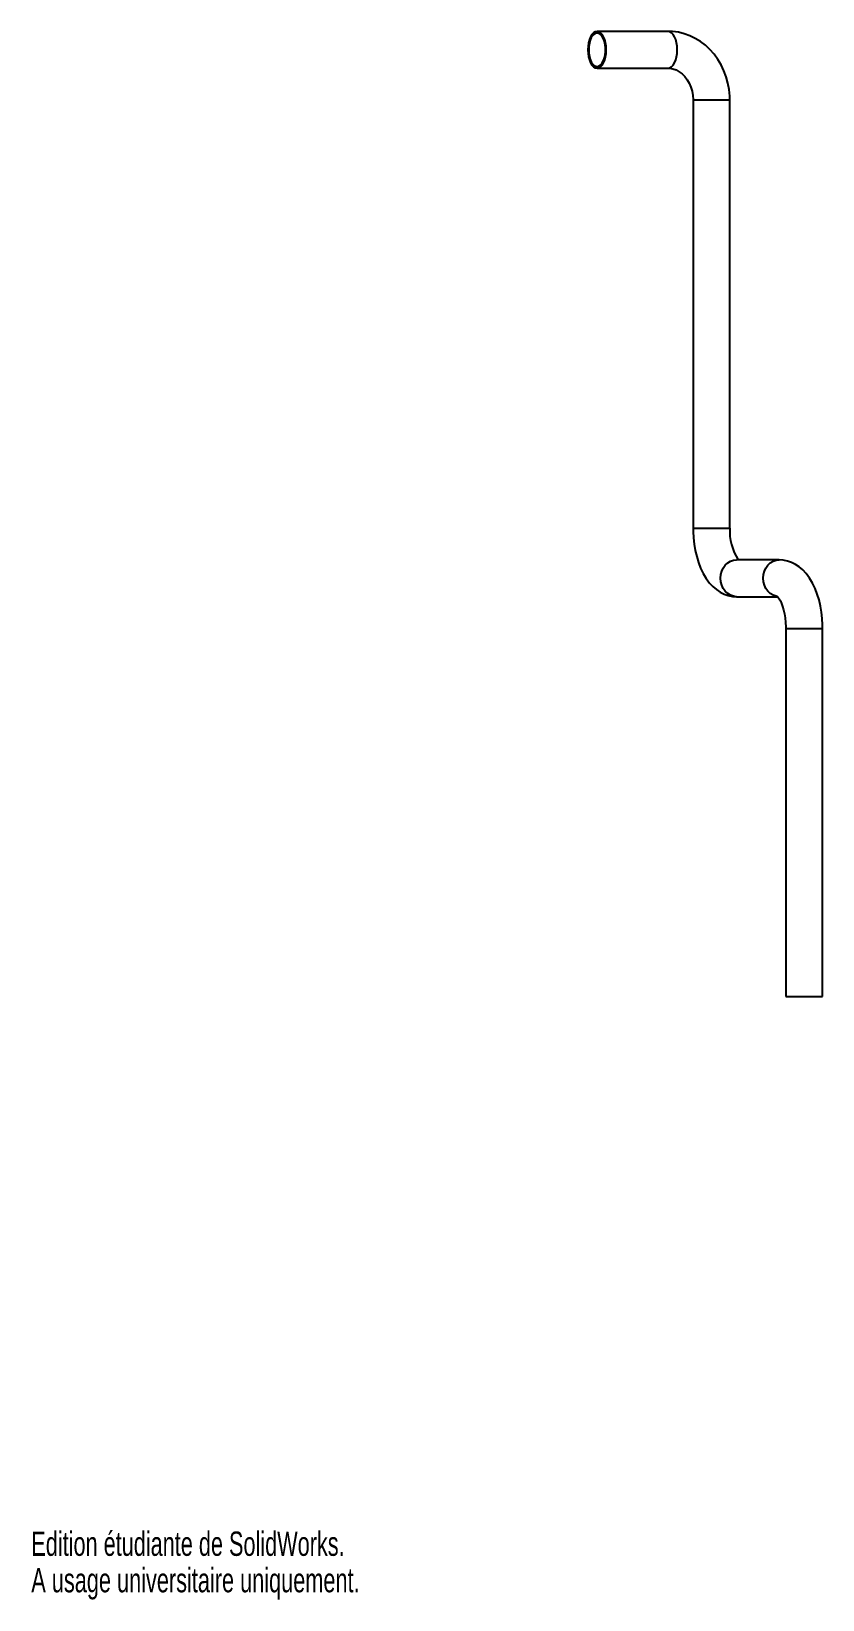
# Model space of a CAD drawing. Extents: x 0 to 118, y 0 to 234.
import ezdxf
from ezdxf.enums import TextEntityAlignment as Align

# ---------------------------------------------------------------- set-up
doc = ezdxf.new("R2010")
doc.units = 0
doc.layers.get('0').update_dxf_attribs({"linetype": 'CONTINUOUS'})

msp = doc.modelspace()

# ---------------------------------------------------------------- linework, layer by layer
at = {"color": 7, "linetype": 'CONTINUOUS'}
for p, q in [((95.19, 234.42), (84.59, 234.42)), ((84.59, 228.92), (95.19, 228.92)), ((98.94, 224.17), (98.94, 160.17)), ((104.44, 160.17), (104.44, 224.17)), ((111.81, 155.42), (105.44, 155.42)), ((105.44, 149.92), (111.56, 149.92)), ((112.81, 145.17), (112.81, 90.17)), ((118.31, 90.17), (118.31, 145.17)), ((112.81, 90.17), (118.31, 90.17))]:
    msp.add_line(p, q, dxfattribs=at)
at = {"color": 8, "linetype": 'CONTINUOUS'}
for p, q in [((98.94, 224.17), (104.44, 224.17)), ((98.94, 160.17), (104.44, 160.17)), ((112.81, 145.17), (118.31, 145.17))]:
    msp.add_line(p, q, dxfattribs=at)
at = {"color": 7, "linetype": 'CONTINUOUS'}
for points in [[(83.21, 231.67), (83.24, 231.14), (83.32, 230.62), (83.44, 230.15), (83.61, 229.73), (83.82, 229.39), (84.06, 229.13), (84.32, 228.98), (84.59, 228.92), (84.85, 228.98), (85.11, 229.13), (85.35, 229.39), (85.56, 229.73), (85.73, 230.15), (85.86, 230.62), (85.93, 231.14), (85.96, 231.67), (85.93, 232.21), (85.86, 232.73), (85.73, 233.2), (85.56, 233.62), (85.35, 233.96), (85.11, 234.22), (84.85, 234.37), (84.59, 234.42), (84.32, 234.37), (84.06, 234.22), (83.82, 233.96), (83.61, 233.62), (83.44, 233.2), (83.32, 232.73), (83.24, 232.21), (83.21, 231.67)], [(83.34, 231.67), (83.36, 231.17), (83.44, 230.69), (83.56, 230.25), (83.72, 229.86), (83.92, 229.55), (84.15, 229.33), (84.4, 229.2), (84.65, 229.18), (84.9, 229.25), (85.14, 229.43), (85.35, 229.7), (85.53, 230.05), (85.68, 230.46), (85.78, 230.93), (85.83, 231.42), (85.83, 231.93), (85.78, 232.42), (85.68, 232.89), (85.53, 233.3), (85.35, 233.65), (85.14, 233.92), (84.9, 234.09), (84.65, 234.17), (84.4, 234.15), (84.15, 234.02), (83.92, 233.8), (83.72, 233.49), (83.56, 233.1), (83.44, 232.66), (83.36, 232.18), (83.34, 231.67)], [(104.44, 224.17), (104.43, 224.75), (104.33, 225.73), (104.16, 226.69), (103.9, 227.63), (103.56, 228.54), (103.14, 229.41), (102.65, 230.24), (102.09, 231.01), (101.47, 231.71), (100.79, 232.34), (100.05, 232.9), (99.27, 233.38), (98.46, 233.77), (97.61, 234.07), (96.75, 234.28), (95.87, 234.4), (95.19, 234.42)], [(95.19, 228.92), (95.39, 228.92), (95.9, 228.84), (96.41, 228.66), (96.88, 228.4), (97.32, 228.07), (97.72, 227.66), (98.07, 227.19), (98.37, 226.67), (98.61, 226.1), (98.79, 225.49), (98.9, 224.86), (98.94, 224.25), (98.94, 224.17)], [(98.94, 160.17), (98.95, 159.66), (99, 158.7), (99.11, 157.75), (99.27, 156.83), (99.48, 155.92), (99.74, 155.04), (100.07, 154.2), (100.45, 153.4), (100.9, 152.65), (101.41, 151.96), (101.91, 151.43), (102.45, 150.97), (103, 150.6), (103.58, 150.31), (104.17, 150.1), (104.84, 149.96), (105.44, 149.92)], [(118.31, 145.17), (118.31, 145.69), (118.25, 146.65), (118.15, 147.59), (117.99, 148.52), (117.78, 149.43), (117.51, 150.31), (117.19, 151.15), (116.8, 151.95), (116.35, 152.7), (115.84, 153.38), (115.34, 153.92), (114.81, 154.38), (114.25, 154.75), (113.68, 155.04), (113.08, 155.25), (112.41, 155.39), (111.81, 155.42)], [(111.48, 150), (111.49, 149.99), (111.55, 149.93), (111.67, 149.8), (111.82, 149.58), (111.99, 149.29), (112.16, 148.92), (112.33, 148.47), (112.48, 147.95), (112.61, 147.37), (112.71, 146.74), (112.78, 146.07), (112.81, 145.39), (112.81, 145.17)]]:
    msp.add_lwpolyline(points, dxfattribs=at)
at = {"color": 8, "linetype": 'CONTINUOUS'}
for points in [[(95.19, 228.92), (95.46, 228.98), (95.72, 229.13), (95.96, 229.39), (96.17, 229.73), (96.34, 230.15), (96.46, 230.62), (96.54, 231.14), (96.57, 231.67), (96.54, 232.21), (96.46, 232.73), (96.34, 233.2), (96.17, 233.62), (95.96, 233.96), (95.72, 234.22), (95.46, 234.37), (95.19, 234.42)], [(105.44, 149.92), (104.98, 149.98), (104.53, 150.13), (104.12, 150.39), (103.76, 150.73), (103.46, 151.15), (103.24, 151.62), (103.1, 152.14), (103.06, 152.67), (103.1, 153.21), (103.24, 153.73), (103.46, 154.2), (103.76, 154.62), (104.12, 154.96), (104.53, 155.22), (104.98, 155.37), (105.44, 155.42)], [(111.48, 149.95), (111.35, 149.98), (110.9, 150.13), (110.49, 150.39), (110.13, 150.73), (109.83, 151.15), (109.61, 151.62), (109.48, 152.14), (109.43, 152.67), (109.48, 153.21), (109.61, 153.73), (109.83, 154.2), (110.13, 154.62), (110.49, 154.96), (110.9, 155.22), (111.35, 155.37), (111.81, 155.42), (111.83, 155.42)]]:
    msp.add_lwpolyline(points, dxfattribs=at)
at = {"color": 7, "linetype": 'CONTINUOUS'}
msp.add_arc((112.27, 159.7), 7.85, 176.5544, 213.0416, dxfattribs=at)

# ---------------------------------------------------------------- texts
for s, width, p in [('Edition étudiante de SolidWorks.', 0.667188, (0, 5.45)), ('A usage universitaire uniquement.', 0.668182, (0, 0))]:
    msp.add_text(s, height=3.633, dxfattribs=dict(at, width=width)).set_placement(p, align=Align.BOTTOM_LEFT)

doc.saveas('drawing.dxf')
